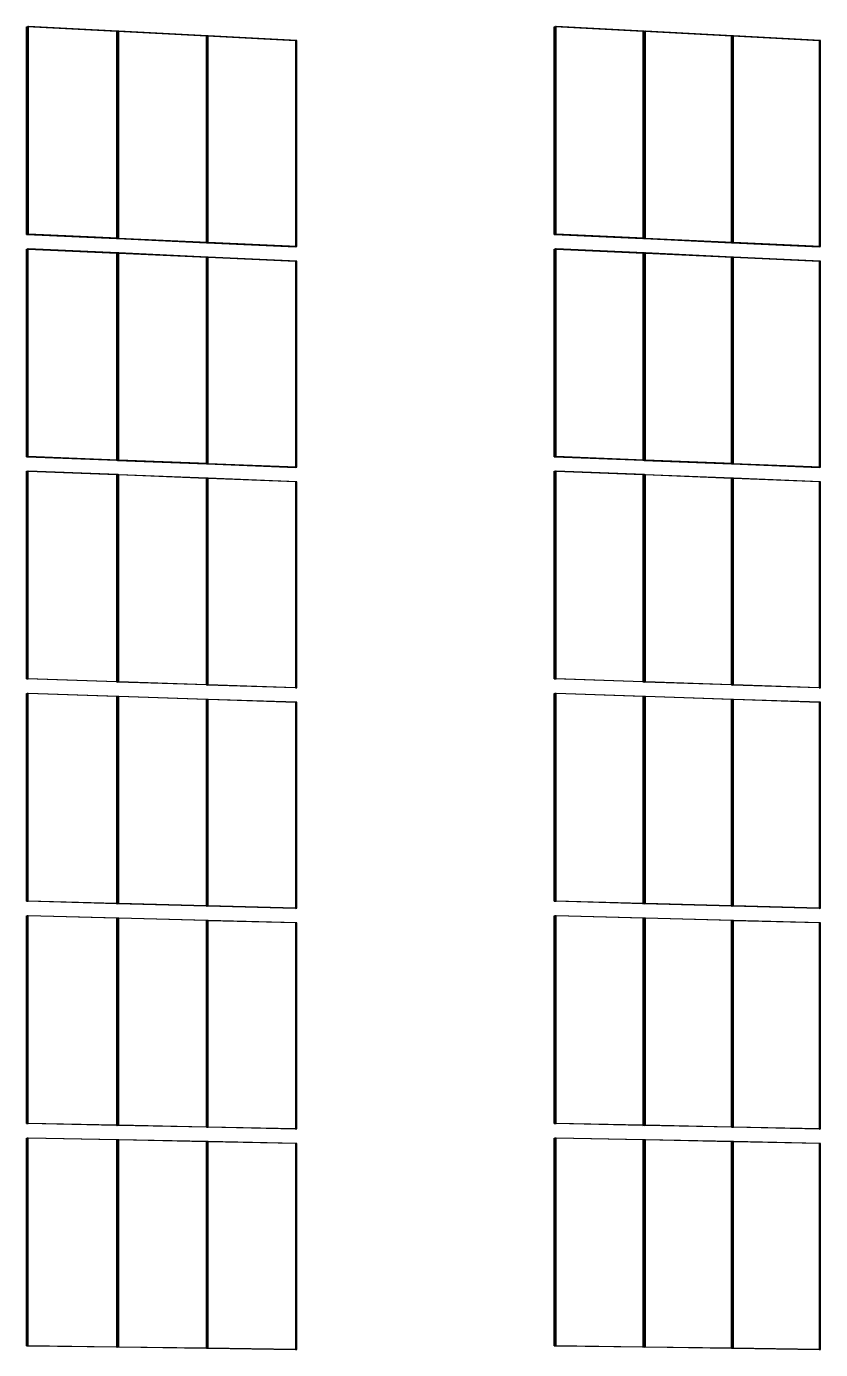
# Model space of a CAD drawing. Header units: inches. Extents: x -3457 to 3579, y -2730 to 2631.
# Drawn here: x 1523 to 1954, y 256 to 975 of the extents above; entities that cross this region are included whole.
import ezdxf

# ---------------------------------------------------------------- set-up
doc = ezdxf.new("R2010")
doc.units = ezdxf.units.IN
doc.header["$MEASUREMENT"] = 0

msp = doc.modelspace()

# ---------------------------------------------------------------- linework, layer by layer
for p, q in [((1522.8, 974.76), (1523.48, 974.91)), ((1522.8, 861.88), (1522.8, 974.76)), ((1523.14, 974.74), (1523.82, 974.89)), ((1571.75, 972.19), (1523.14, 974.74)), ((1523.14, 974.74), (1523.14, 861.87)), ((1523.48, 862.02), (1523.48, 974.91)), ((1523.82, 974.89), (1523.48, 974.91)), ((1523.82, 862.01), (1523.82, 974.89)), ((1572.43, 972.34), (1523.82, 974.89)), ((1571.75, 972.19), (1572.43, 972.34)), ((1571.75, 972.19), (1571.75, 859.61)), ((1572.01, 972.17), (1572.69, 972.33)), ((1572.01, 859.6), (1572.01, 972.17)), ((1572.34, 972.15), (1573.03, 972.31)), ((1572.34, 972.15), (1572.34, 859.58)), ((1620.61, 969.62), (1572.34, 972.15)), ((1572.43, 859.75), (1572.43, 972.34)), ((1572.69, 859.74), (1572.69, 972.33)), ((1573.03, 972.31), (1572.69, 972.33)), ((1573.03, 859.72), (1573.03, 972.31)), ((1621.3, 969.78), (1573.03, 972.31)), ((1809.75, 974.76), (1810.48, 974.91)), ((1809.75, 861.88), (1809.75, 974.76)), ((1810.08, 974.74), (1810.81, 974.89)), ((1857.94, 972.19), (1810.08, 974.74)), ((1810.08, 974.74), (1810.08, 861.87)), ((1810.48, 862.02), (1810.48, 974.91)), ((1810.81, 974.89), (1810.48, 974.91)), ((1810.81, 862.01), (1810.81, 974.89)), ((1858.67, 972.34), (1810.81, 974.89)), ((1857.94, 972.19), (1858.67, 972.34)), ((1857.94, 972.19), (1857.94, 859.61)), ((1858.2, 972.17), (1858.93, 972.33)), ((1858.2, 859.6), (1858.2, 972.17)), ((1858.53, 972.15), (1859.26, 972.31)), ((1858.53, 972.15), (1858.53, 859.58)), ((1906.05, 969.62), (1858.53, 972.15)), ((1858.67, 859.75), (1858.67, 972.34)), ((1858.93, 859.74), (1858.93, 972.33)), ((1859.26, 972.31), (1858.93, 972.33)), ((1859.26, 859.72), (1859.26, 972.31)), ((1906.79, 969.78), (1859.26, 972.31)), ((1620.61, 969.62), (1621.3, 969.78)), ((1620.61, 857.34), (1620.61, 969.62)), ((1620.69, 969.62), (1620.61, 969.62)), ((1620.69, 969.62), (1621.38, 969.77)), ((1620.69, 969.62), (1620.69, 857.34)), ((1620.95, 969.6), (1621.64, 969.76)), ((1669.04, 967.08), (1620.95, 969.6)), ((1620.95, 969.6), (1620.95, 857.33)), ((1621.3, 857.48), (1621.3, 969.78)), ((1621.38, 969.77), (1621.3, 969.78)), ((1621.38, 857.48), (1621.38, 969.77)), ((1621.64, 969.76), (1621.38, 969.77)), ((1669.74, 967.24), (1621.64, 969.76)), ((1621.64, 857.47), (1621.64, 969.76)), ((1669.04, 967.08), (1669.74, 967.24)), ((1669.04, 967.08), (1669.04, 855.1)), ((1669.74, 855.23), (1669.74, 967.24)), ((1906.05, 969.62), (1906.79, 969.78)), ((1906.05, 857.34), (1906.05, 969.62)), ((1906.13, 969.62), (1906.05, 969.62)), ((1906.13, 969.62), (1906.87, 969.77)), ((1906.13, 969.62), (1906.13, 857.34)), ((1906.38, 969.6), (1907.12, 969.76)), ((1953.73, 967.08), (1906.38, 969.6)), ((1906.38, 969.6), (1906.38, 857.33)), ((1906.79, 857.48), (1906.79, 969.78)), ((1906.87, 969.77), (1906.79, 969.78)), ((1906.87, 857.48), (1906.87, 969.77)), ((1907.12, 969.76), (1906.87, 969.77)), ((1954.48, 967.24), (1907.12, 969.76)), ((1907.12, 857.47), (1907.12, 969.76)), ((1953.73, 967.08), (1954.48, 967.24)), ((1953.73, 967.08), (1953.73, 855.1)), ((1954.48, 855.23), (1954.48, 967.24)), ((1523.48, 862.02), (1522.8, 861.88)), ((1522.8, 861.88), (1523.14, 861.87)), ((1523.14, 861.87), (1523.82, 862.01)), ((1523.14, 861.87), (1571.75, 859.61)), ((1523.75, 862.01), (1523.82, 862.01)), ((1572.43, 859.75), (1523.82, 862.01)), ((1571.75, 859.61), (1572.43, 859.75)), ((1572.69, 859.74), (1572.01, 859.6)), ((1572.01, 859.6), (1572.34, 859.58)), ((1572.34, 859.58), (1573.03, 859.72)), ((1572.34, 859.58), (1620.61, 857.34)), ((1572.69, 859.74), (1572.43, 859.75)), ((1572.96, 859.72), (1572.69, 859.74)), ((1573.03, 859.72), (1572.96, 859.72)), ((1621.3, 857.48), (1573.03, 859.72)), ((1621.3, 857.48), (1620.61, 857.34)), ((1620.61, 857.34), (1620.69, 857.34)), ((1620.69, 857.34), (1621.38, 857.48)), ((1620.69, 857.34), (1620.95, 857.33)), ((1620.95, 857.33), (1621.64, 857.47)), ((1620.95, 857.33), (1669.04, 855.1)), ((1621.38, 857.48), (1621.3, 857.48)), ((1621.64, 857.47), (1621.38, 857.48)), ((1669.74, 855.23), (1621.64, 857.47)), ((1810.48, 862.02), (1809.75, 861.88)), ((1809.75, 861.88), (1810.08, 861.87)), ((1810.08, 861.87), (1810.81, 862.01)), ((1810.08, 861.87), (1857.94, 859.61)), ((1810.75, 862.01), (1810.81, 862.01)), ((1858.67, 859.75), (1810.81, 862.01)), ((1857.94, 859.61), (1858.67, 859.75)), ((1858.93, 859.74), (1858.2, 859.6)), ((1858.2, 859.6), (1858.53, 859.58)), ((1858.53, 859.58), (1859.26, 859.72)), ((1858.53, 859.58), (1906.05, 857.34)), ((1858.93, 859.74), (1858.67, 859.75)), ((1859.2, 859.72), (1858.93, 859.74)), ((1859.26, 859.72), (1859.2, 859.72)), ((1906.79, 857.48), (1859.26, 859.72)), ((1906.79, 857.48), (1906.05, 857.34)), ((1906.05, 857.34), (1906.13, 857.34)), ((1906.13, 857.34), (1906.87, 857.48)), ((1906.13, 857.34), (1906.38, 857.33)), ((1906.38, 857.33), (1907.12, 857.47)), ((1906.38, 857.33), (1953.73, 855.1)), ((1906.87, 857.48), (1906.79, 857.48)), ((1907.12, 857.47), (1906.87, 857.48)), ((1954.48, 855.23), (1907.12, 857.47)), ((1522.8, 853.94), (1523.48, 854.07)), ((1522.8, 741.06), (1522.8, 853.94)), ((1523.14, 853.92), (1523.81, 854.06)), ((1523.14, 853.92), (1523.14, 741.05)), ((1523.81, 853.89), (1523.14, 853.92)), ((1523.48, 741.18), (1523.48, 854.07)), ((1523.81, 854.06), (1523.48, 854.07)), ((1572.43, 851.82), (1523.81, 854.06)), ((1523.81, 853.89), (1523.81, 854.06)), ((1523.81, 741.17), (1523.81, 853.89)), ((1571.75, 851.68), (1523.81, 853.89)), ((1523.81, 853.89), (1571.97, 851.73)), ((1571.75, 851.68), (1571.97, 851.73)), ((1571.75, 851.68), (1571.75, 739.11)), ((1571.97, 851.73), (1572.43, 851.82)), ((1571.97, 851.73), (1572.23, 851.72)), ((1572.01, 851.67), (1572.23, 851.72)), ((1572.01, 739.1), (1572.01, 851.67)), ((1572.23, 851.72), (1572.43, 851.76)), ((1572.23, 851.72), (1572.43, 851.71)), ((1572.34, 851.66), (1572.43, 851.67)), ((1572.43, 851.65), (1572.34, 851.66)), ((1572.34, 851.66), (1572.34, 739.08)), ((1572.43, 851.76), (1572.43, 851.82)), ((1572.43, 851.76), (1572.69, 851.81)), ((1572.43, 851.71), (1572.43, 851.76)), ((1572.43, 851.71), (1572.57, 851.7)), ((1572.43, 851.67), (1572.43, 851.71)), ((1572.43, 851.67), (1572.57, 851.7)), ((1572.43, 851.65), (1572.43, 851.67)), ((1572.43, 739.23), (1572.43, 851.65)), ((1572.69, 851.64), (1572.43, 851.65)), ((1572.57, 851.7), (1572.69, 851.73)), ((1572.57, 851.7), (1572.69, 851.7)), ((1573.03, 851.79), (1572.69, 851.81)), ((1572.69, 851.73), (1572.69, 851.81)), ((1572.69, 851.73), (1573.03, 851.79)), ((1572.69, 851.7), (1572.69, 851.73)), ((1572.69, 851.64), (1572.69, 851.7)), ((1572.69, 851.7), (1573.03, 851.68)), ((1572.69, 739.22), (1572.69, 851.64)), ((1573.03, 851.63), (1572.69, 851.64)), ((1621.3, 849.57), (1573.03, 851.79)), ((1573.03, 851.68), (1573.03, 851.79)), ((1573.03, 851.68), (1621.07, 849.53)), ((1573.03, 851.63), (1573.03, 851.68)), ((1573.03, 739.2), (1573.03, 851.63)), ((1620.61, 849.44), (1573.03, 851.63)), ((1620.61, 849.44), (1621.07, 849.53)), ((1620.69, 849.43), (1620.61, 849.44)), ((1620.61, 737.16), (1620.61, 849.44)), ((1620.69, 849.43), (1621.15, 849.52)), ((1620.69, 849.43), (1620.69, 737.16)), ((1620.95, 849.42), (1621.3, 849.49)), ((1621.3, 849.41), (1620.95, 849.42)), ((1620.95, 849.42), (1620.95, 737.15)), ((1621.07, 849.53), (1621.3, 849.57)), ((1621.07, 849.53), (1621.15, 849.52)), ((1621.15, 849.52), (1621.3, 849.55)), ((1621.15, 849.52), (1621.3, 849.52)), ((1621.38, 849.57), (1621.3, 849.57)), ((1621.3, 849.55), (1621.38, 849.57)), ((1621.3, 849.55), (1621.3, 849.57)), ((1621.3, 849.52), (1621.3, 849.55)), ((1621.3, 849.52), (1621.38, 849.51)), ((1621.3, 849.49), (1621.3, 849.52)), ((1621.3, 849.49), (1621.38, 849.51)), ((1621.3, 849.41), (1621.3, 849.49)), ((1621.3, 737.28), (1621.3, 849.41)), ((1621.38, 849.4), (1621.3, 849.41)), ((1621.63, 849.56), (1621.38, 849.57)), ((1621.38, 849.51), (1621.38, 849.57)), ((1621.38, 849.51), (1621.41, 849.51)), ((1621.38, 849.4), (1621.38, 849.51)), ((1621.38, 849.51), (1621.41, 849.51)), ((1621.38, 849.51), (1621.38, 849.51)), ((1621.38, 737.27), (1621.38, 849.4)), ((1621.63, 849.39), (1621.38, 849.4)), ((1621.41, 849.51), (1621.63, 849.56)), ((1621.41, 849.51), (1621.63, 849.5)), ((1669.74, 847.35), (1621.63, 849.56)), ((1621.63, 849.5), (1621.63, 849.56)), ((1621.63, 849.5), (1669.74, 847.35)), ((1621.63, 849.39), (1621.63, 849.5)), ((1621.63, 737.26), (1621.63, 849.39)), ((1669.04, 847.21), (1621.63, 849.39)), ((1669.04, 855.1), (1669.74, 855.23)), ((1809.75, 853.94), (1810.47, 854.07)), ((1809.75, 741.06), (1809.75, 853.94)), ((1810.08, 853.92), (1810.81, 854.06)), ((1810.08, 853.92), (1810.08, 741.05)), ((1810.81, 853.88), (1810.08, 853.92)), ((1810.47, 741.18), (1810.47, 854.07)), ((1810.81, 854.06), (1810.47, 854.07)), ((1858.67, 851.82), (1810.81, 854.06)), ((1810.81, 853.88), (1810.81, 854.06)), ((1810.81, 741.17), (1810.81, 853.88)), ((1857.94, 851.68), (1810.81, 853.88)), ((1810.81, 853.88), (1858.18, 851.73)), ((1857.94, 851.68), (1858.18, 851.73)), ((1857.94, 851.68), (1857.94, 739.11)), ((1858.18, 851.73), (1858.67, 851.82)), ((1858.18, 851.73), (1858.44, 851.72)), ((1858.2, 851.67), (1858.44, 851.72)), ((1858.2, 739.1), (1858.2, 851.67)), ((1858.44, 851.72), (1858.67, 851.76)), ((1858.44, 851.72), (1858.67, 851.71)), ((1858.53, 851.66), (1858.67, 851.68)), ((1858.67, 851.65), (1858.53, 851.66)), ((1858.53, 851.66), (1858.53, 739.08)), ((1858.67, 851.76), (1858.67, 851.82)), ((1858.67, 851.76), (1858.92, 851.81)), ((1858.67, 851.71), (1858.67, 851.76)), ((1858.67, 851.71), (1858.77, 851.7)), ((1858.67, 851.68), (1858.67, 851.71)), ((1858.67, 851.68), (1858.77, 851.7)), ((1858.67, 851.65), (1858.67, 851.68)), ((1858.67, 739.23), (1858.67, 851.65)), ((1858.92, 851.64), (1858.67, 851.65)), ((1858.77, 851.7), (1858.92, 851.73)), ((1858.77, 851.7), (1858.92, 851.7)), ((1859.26, 851.79), (1858.92, 851.81)), ((1858.92, 851.73), (1858.92, 851.81)), ((1858.92, 851.73), (1859.26, 851.79)), ((1858.92, 851.7), (1858.92, 851.73)), ((1858.92, 851.64), (1858.92, 851.7)), ((1858.92, 851.7), (1859.26, 851.68)), ((1858.92, 739.22), (1858.92, 851.64)), ((1859.26, 851.62), (1858.92, 851.64)), ((1906.78, 849.57), (1859.26, 851.79)), ((1859.26, 851.68), (1859.26, 851.79)), ((1859.26, 851.62), (1859.26, 851.68)), ((1859.26, 851.68), (1906.54, 849.53)), ((1859.26, 739.2), (1859.26, 851.62)), ((1906.05, 849.44), (1859.26, 851.62)), ((1906.05, 849.44), (1906.54, 849.53)), ((1906.13, 849.43), (1906.05, 849.44)), ((1906.05, 737.16), (1906.05, 849.44)), ((1906.13, 849.43), (1906.62, 849.52)), ((1906.13, 849.43), (1906.13, 737.16)), ((1906.38, 849.42), (1906.78, 849.5)), ((1906.78, 849.4), (1906.38, 849.42)), ((1906.38, 849.42), (1906.38, 737.15)), ((1906.54, 849.53), (1906.78, 849.57)), ((1906.54, 849.53), (1906.62, 849.52)), ((1906.62, 849.52), (1906.78, 849.56)), ((1906.62, 849.52), (1906.78, 849.52)), ((1906.86, 849.57), (1906.78, 849.57)), ((1906.78, 849.56), (1906.86, 849.57)), ((1906.78, 849.56), (1906.78, 849.57)), ((1906.78, 849.52), (1906.78, 849.56)), ((1906.78, 849.52), (1906.86, 849.51)), ((1906.78, 849.5), (1906.78, 849.52)), ((1906.78, 849.5), (1906.86, 849.51)), ((1906.78, 849.4), (1906.78, 849.5)), ((1906.78, 737.28), (1906.78, 849.4)), ((1906.86, 849.4), (1906.78, 849.4)), ((1907.11, 849.56), (1906.86, 849.57)), ((1906.86, 849.51), (1906.86, 849.57)), ((1906.86, 849.51), (1906.87, 849.51)), ((1906.86, 849.4), (1906.86, 849.51)), ((1906.86, 737.27), (1906.86, 849.4)), ((1907.11, 849.39), (1906.86, 849.4)), ((1906.87, 849.51), (1907.11, 849.56)), ((1906.87, 849.51), (1907.11, 849.5)), ((1954.47, 847.35), (1907.11, 849.56)), ((1907.11, 849.5), (1907.11, 849.56)), ((1907.11, 849.5), (1954.47, 847.35)), ((1907.11, 849.39), (1907.11, 849.5)), ((1907.11, 737.26), (1907.11, 849.39)), ((1953.73, 847.21), (1907.11, 849.39)), ((1953.73, 855.1), (1954.48, 855.23)), ((1669.04, 847.21), (1669.74, 847.35)), ((1669.04, 847.21), (1669.04, 735.23)), ((1669.74, 735.34), (1669.74, 847.35)), ((1953.73, 847.21), (1954.47, 847.35)), ((1953.73, 847.21), (1953.73, 735.23)), ((1954.47, 735.34), (1954.47, 847.35)), ((1523.48, 741.18), (1522.8, 741.06)), ((1522.8, 741.06), (1523.14, 741.05)), ((1523.14, 741.05), (1523.81, 741.17)), ((1523.14, 741.05), (1571.75, 739.11)), ((1571.97, 739.15), (1523.14, 741.05)), ((1523.75, 741.17), (1523.81, 741.17)), ((1572.43, 739.23), (1523.81, 741.17)), ((1810.47, 741.18), (1809.75, 741.06)), ((1809.75, 741.06), (1810.08, 741.05)), ((1810.08, 741.05), (1810.81, 741.17)), ((1810.08, 741.05), (1857.94, 739.11)), ((1858.18, 739.15), (1810.08, 741.05)), ((1810.74, 741.17), (1810.81, 741.17)), ((1858.67, 739.23), (1810.81, 741.17)), ((1571.75, 739.11), (1571.97, 739.15)), ((1571.97, 739.15), (1572.43, 739.23)), ((1572.23, 739.14), (1571.97, 739.15)), ((1572.23, 739.14), (1572.01, 739.1)), ((1572.01, 739.1), (1572.34, 739.08)), ((1572.69, 739.22), (1572.23, 739.14)), ((1572.57, 739.12), (1572.23, 739.14)), ((1572.34, 739.08), (1572.57, 739.12)), ((1572.34, 739.08), (1620.61, 737.16)), ((1572.69, 739.22), (1572.43, 739.23)), ((1572.57, 739.12), (1573.03, 739.2)), ((1621.07, 737.24), (1572.57, 739.12)), ((1572.96, 739.21), (1572.69, 739.22)), ((1573.03, 739.2), (1572.96, 739.21)), ((1621.3, 737.28), (1573.03, 739.2)), ((1621.07, 737.24), (1620.61, 737.16)), ((1620.61, 737.16), (1620.69, 737.16)), ((1620.69, 737.16), (1621.15, 737.23)), ((1620.69, 737.16), (1620.95, 737.15)), ((1620.95, 737.15), (1621.41, 737.22)), ((1620.95, 737.15), (1669.04, 735.23)), ((1621.3, 737.28), (1621.07, 737.24)), ((1621.15, 737.23), (1621.07, 737.24)), ((1621.15, 737.23), (1621.38, 737.27)), ((1621.41, 737.22), (1621.15, 737.23)), ((1621.38, 737.27), (1621.3, 737.28)), ((1621.38, 737.27), (1621.63, 737.26)), ((1621.41, 737.22), (1621.63, 737.26)), ((1669.74, 735.34), (1621.41, 737.22)), ((1669.74, 735.34), (1621.63, 737.26)), ((1669.04, 735.23), (1669.74, 735.34)), ((1857.94, 739.11), (1858.18, 739.15)), ((1858.18, 739.15), (1858.67, 739.23)), ((1858.44, 739.14), (1858.18, 739.15)), ((1858.44, 739.14), (1858.2, 739.1)), ((1858.2, 739.1), (1858.53, 739.08)), ((1858.92, 739.22), (1858.44, 739.14)), ((1858.77, 739.12), (1858.44, 739.14)), ((1858.53, 739.08), (1858.77, 739.12)), ((1858.53, 739.08), (1906.05, 737.16)), ((1858.92, 739.22), (1858.67, 739.23)), ((1858.77, 739.12), (1859.26, 739.2)), ((1906.54, 737.24), (1858.77, 739.12)), ((1859.19, 739.21), (1858.92, 739.22)), ((1859.26, 739.2), (1859.19, 739.21)), ((1906.78, 737.28), (1859.26, 739.2)), ((1906.54, 737.24), (1906.05, 737.16)), ((1906.05, 737.16), (1906.13, 737.16)), ((1906.13, 737.16), (1906.62, 737.23)), ((1906.13, 737.16), (1906.38, 737.15)), ((1906.38, 737.15), (1906.87, 737.22)), ((1906.38, 737.15), (1953.73, 735.23)), ((1906.78, 737.28), (1906.54, 737.24)), ((1906.62, 737.23), (1906.54, 737.24)), ((1906.62, 737.23), (1906.86, 737.27)), ((1906.87, 737.22), (1906.62, 737.23)), ((1906.86, 737.27), (1906.78, 737.28)), ((1906.86, 737.27), (1907.11, 737.26)), ((1906.87, 737.22), (1907.11, 737.26)), ((1954.47, 735.34), (1906.87, 737.22)), ((1954.47, 735.34), (1907.11, 737.26)), ((1953.73, 735.23), (1954.47, 735.34)), ((1522.8, 733.11), (1523.48, 733.23)), ((1522.8, 620.24), (1522.8, 733.11)), ((1523.14, 733.1), (1523.81, 733.22)), ((1523.14, 733.1), (1523.14, 620.23)), ((1523.81, 733.07), (1523.14, 733.1)), ((1523.48, 620.34), (1523.48, 733.23)), ((1523.81, 733.22), (1523.48, 733.23)), ((1572.43, 731.3), (1523.81, 733.22)), ((1523.81, 733.07), (1523.81, 733.22)), ((1571.74, 731.18), (1523.81, 733.07)), ((1523.81, 620.33), (1523.81, 733.07)), ((1571.74, 731.18), (1572.43, 731.3)), ((1571.74, 731.18), (1571.74, 618.73)), ((1572, 731.17), (1572.69, 731.29)), ((1572, 618.6), (1572, 731.17)), ((1572.34, 731.16), (1573.02, 731.28)), ((1572.43, 731.15), (1572.34, 731.16)), ((1572.34, 731.16), (1572.34, 618.71)), ((1572.43, 731.15), (1572.43, 731.3)), ((1572.43, 618.71), (1572.43, 731.15)), ((1572.69, 731.14), (1572.43, 731.15)), ((1573.02, 731.28), (1572.69, 731.29)), ((1572.69, 731.14), (1572.69, 731.29)), ((1572.69, 618.7), (1572.69, 731.14)), ((1573.02, 731.13), (1572.69, 731.14)), ((1621.3, 729.37), (1573.02, 731.28)), ((1573.02, 731.13), (1573.02, 731.28)), ((1573.02, 618.69), (1573.02, 731.13)), ((1620.61, 729.25), (1573.02, 731.13)), ((1620.61, 729.25), (1621.3, 729.37)), ((1620.69, 729.25), (1620.61, 729.25)), ((1620.61, 617.1), (1620.61, 729.25)), ((1620.69, 729.25), (1621.38, 729.37)), ((1620.69, 729.25), (1620.69, 617.09)), ((1620.94, 729.24), (1621.63, 729.36)), ((1620.94, 729.24), (1620.94, 617.09)), ((1621.3, 729.23), (1620.94, 729.24)), ((1621.38, 729.37), (1621.3, 729.37)), ((1621.3, 729.23), (1621.3, 729.37)), ((1621.3, 617.07), (1621.3, 729.23)), ((1621.38, 729.22), (1621.3, 729.23)), ((1621.63, 729.36), (1621.38, 729.37)), ((1621.38, 729.22), (1621.38, 729.37)), ((1621.38, 617.07), (1621.38, 729.22)), ((1621.63, 729.21), (1621.38, 729.22)), ((1669.74, 727.46), (1621.63, 729.36)), ((1621.63, 729.21), (1621.63, 729.36)), ((1621.63, 617.06), (1621.63, 729.21)), ((1669.04, 727.34), (1621.63, 729.21)), ((1669.04, 727.34), (1669.74, 727.46)), ((1669.04, 727.34), (1669.04, 615.48)), ((1669.74, 615.46), (1669.74, 727.46)), ((1809.75, 733.11), (1810.47, 733.23)), ((1809.75, 620.24), (1809.75, 733.11)), ((1810.08, 733.1), (1810.8, 733.22)), ((1810.08, 733.1), (1810.08, 620.23)), ((1810.8, 733.07), (1810.08, 733.1)), ((1810.47, 620.34), (1810.47, 733.23)), ((1810.8, 733.22), (1810.47, 733.23)), ((1858.67, 731.3), (1810.8, 733.22)), ((1810.8, 733.07), (1810.8, 733.22)), ((1857.94, 731.18), (1810.8, 733.07)), ((1810.8, 620.33), (1810.8, 733.07)), ((1857.94, 731.18), (1858.67, 731.3)), ((1857.94, 731.18), (1857.94, 618.73)), ((1858.19, 731.17), (1858.92, 731.29)), ((1858.19, 618.6), (1858.19, 731.17)), ((1858.52, 731.16), (1859.25, 731.28)), ((1858.67, 731.15), (1858.52, 731.16)), ((1858.52, 731.16), (1858.52, 618.71)), ((1858.67, 731.15), (1858.67, 731.3)), ((1858.67, 618.71), (1858.67, 731.15)), ((1858.92, 731.14), (1858.67, 731.15)), ((1859.25, 731.28), (1858.92, 731.29)), ((1858.92, 731.14), (1858.92, 731.29)), ((1858.92, 618.7), (1858.92, 731.14)), ((1859.25, 731.13), (1858.92, 731.14)), ((1906.78, 729.37), (1859.25, 731.28)), ((1859.25, 731.13), (1859.25, 731.28)), ((1859.25, 618.69), (1859.25, 731.13)), ((1906.05, 729.25), (1859.25, 731.13)), ((1906.05, 729.25), (1906.78, 729.37)), ((1906.13, 729.25), (1906.05, 729.25)), ((1906.05, 617.1), (1906.05, 729.25)), ((1906.13, 729.25), (1906.86, 729.37)), ((1906.13, 729.25), (1906.13, 617.1)), ((1906.38, 729.24), (1907.11, 729.36)), ((1906.38, 729.24), (1906.38, 617.09)), ((1906.78, 729.22), (1906.38, 729.24)), ((1906.86, 729.37), (1906.78, 729.37)), ((1906.78, 729.22), (1906.78, 729.37)), ((1906.78, 617.07), (1906.78, 729.22)), ((1906.86, 729.22), (1906.78, 729.22)), ((1907.11, 729.36), (1906.86, 729.37)), ((1906.86, 729.22), (1906.86, 729.37)), ((1906.86, 617.07), (1906.86, 729.22)), ((1907.11, 729.21), (1906.86, 729.22)), ((1954.47, 727.46), (1907.11, 729.36)), ((1907.11, 729.21), (1907.11, 729.36)), ((1907.11, 617.06), (1907.11, 729.21)), ((1953.73, 727.34), (1907.11, 729.21)), ((1953.73, 727.34), (1954.47, 727.46)), ((1953.73, 727.34), (1953.73, 615.48)), ((1954.47, 615.46), (1954.47, 727.46)), ((1523.48, 620.34), (1522.8, 620.24)), ((1522.8, 620.24), (1523.14, 620.23)), ((1523.14, 620.23), (1523.81, 620.33)), ((1571.74, 618.61), (1523.14, 620.23)), ((1523.75, 620.33), (1523.81, 620.33)), ((1571.74, 618.73), (1523.81, 620.33)), ((1571.74, 618.73), (1571.74, 618.61)), ((1572.34, 618.71), (1571.74, 618.73)), ((1571.74, 618.61), (1572.34, 618.69)), ((1572, 618.6), (1571.74, 618.61)), ((1572.34, 618.65), (1572, 618.6)), ((1572.34, 618.59), (1572, 618.6)), ((1572.34, 618.69), (1572.43, 618.71)), ((1572.43, 618.71), (1572.34, 618.71)), ((1572.34, 618.71), (1572.34, 618.69)), ((1572.69, 618.7), (1572.34, 618.65)), ((1572.34, 618.59), (1573.02, 618.69)), ((1572.34, 618.69), (1572.34, 618.65)), ((1572.34, 618.65), (1572.34, 618.59)), ((1620.61, 616.98), (1572.34, 618.59)), ((1572.69, 618.7), (1572.43, 618.71)), ((1572.96, 618.69), (1572.69, 618.7)), ((1573.02, 618.69), (1572.96, 618.69)), ((1620.61, 617.1), (1573.02, 618.69)), ((1810.47, 620.34), (1809.75, 620.24)), ((1809.75, 620.24), (1810.08, 620.23)), ((1810.08, 620.23), (1810.8, 620.33)), ((1857.94, 618.61), (1810.08, 620.23)), ((1810.74, 620.33), (1810.8, 620.33)), ((1857.94, 618.73), (1810.8, 620.33)), ((1857.94, 618.73), (1857.94, 618.61)), ((1858.52, 618.71), (1857.94, 618.73)), ((1857.94, 618.61), (1858.52, 618.69)), ((1858.19, 618.6), (1857.94, 618.61)), ((1858.52, 618.64), (1858.19, 618.6)), ((1858.52, 618.59), (1858.19, 618.6)), ((1858.52, 618.69), (1858.67, 618.71)), ((1858.67, 618.71), (1858.52, 618.71)), ((1858.52, 618.71), (1858.52, 618.69)), ((1858.92, 618.7), (1858.52, 618.64)), ((1858.52, 618.59), (1859.25, 618.69)), ((1858.52, 618.69), (1858.52, 618.64)), ((1858.52, 618.64), (1858.52, 618.59)), ((1906.05, 616.98), (1858.52, 618.59)), ((1858.92, 618.7), (1858.67, 618.71)), ((1859.19, 618.69), (1858.92, 618.7)), ((1859.25, 618.69), (1859.19, 618.69)), ((1906.05, 617.1), (1859.25, 618.69)), ((1522.8, 612.29), (1523.47, 612.39)), ((1522.8, 499.42), (1522.8, 612.29)), ((1523.13, 612.28), (1523.81, 612.38)), ((1523.13, 612.28), (1523.13, 499.41)), ((1523.81, 612.26), (1523.13, 612.28)), ((1523.47, 499.5), (1523.47, 612.39)), ((1523.81, 612.38), (1523.47, 612.39)), ((1572.42, 610.78), (1523.81, 612.38)), ((1523.81, 612.26), (1523.81, 612.38)), ((1523.81, 499.49), (1523.81, 612.26)), ((1571.74, 610.68), (1523.81, 612.26)), ((1620.61, 616.98), (1620.61, 617.1)), ((1620.69, 617.09), (1620.61, 617.1)), ((1620.69, 616.99), (1620.61, 616.98)), ((1620.69, 616.97), (1620.61, 616.98)), ((1620.69, 617.09), (1620.69, 616.99)), ((1620.94, 617.09), (1620.69, 617.09)), ((1620.94, 617.02), (1620.69, 616.99)), ((1620.69, 616.97), (1620.94, 617.01)), ((1620.69, 616.99), (1620.69, 616.97)), ((1620.94, 616.96), (1620.69, 616.97)), ((1620.94, 617.09), (1620.94, 617.02)), ((1621.3, 617.07), (1620.94, 617.09)), ((1620.94, 617.01), (1621.38, 617.07)), ((1621.3, 617.07), (1620.94, 617.02)), ((1620.94, 616.96), (1621.63, 617.06)), ((1620.94, 617.02), (1620.94, 617.01)), ((1620.94, 617.01), (1620.94, 616.96)), ((1669.04, 615.36), (1620.94, 616.96)), ((1621.38, 617.07), (1621.3, 617.07)), ((1621.63, 617.06), (1621.38, 617.07)), ((1669.04, 615.48), (1621.63, 617.06)), ((1669.04, 615.48), (1669.04, 615.36)), ((1669.74, 615.46), (1669.04, 615.48)), ((1669.04, 615.36), (1669.74, 615.46)), ((1809.75, 612.29), (1810.47, 612.39)), ((1809.75, 499.42), (1809.75, 612.29)), ((1810.08, 612.28), (1810.8, 612.38)), ((1810.08, 612.28), (1810.08, 499.41)), ((1810.8, 612.26), (1810.08, 612.28)), ((1810.47, 499.5), (1810.47, 612.39)), ((1810.8, 612.38), (1810.47, 612.39)), ((1858.66, 610.78), (1810.8, 612.38)), ((1810.8, 612.26), (1810.8, 612.38)), ((1810.8, 499.49), (1810.8, 612.26)), ((1857.93, 610.68), (1810.8, 612.26)), ((1906.05, 616.98), (1906.05, 617.1)), ((1906.13, 617.1), (1906.05, 617.1)), ((1906.13, 616.99), (1906.05, 616.98)), ((1906.13, 616.97), (1906.05, 616.98)), ((1906.13, 617.1), (1906.13, 616.99)), ((1906.38, 617.09), (1906.13, 617.1)), ((1906.38, 617.02), (1906.13, 616.99)), ((1906.13, 616.97), (1906.38, 617)), ((1906.13, 616.99), (1906.13, 616.97)), ((1906.38, 616.96), (1906.13, 616.97)), ((1906.38, 617.09), (1906.38, 617.02)), ((1906.78, 617.07), (1906.38, 617.09)), ((1906.38, 617), (1906.86, 617.07)), ((1906.78, 617.07), (1906.38, 617.02)), ((1906.38, 616.96), (1907.11, 617.06)), ((1906.38, 617.02), (1906.38, 617)), ((1906.38, 617), (1906.38, 616.96)), ((1953.73, 615.36), (1906.38, 616.96)), ((1906.86, 617.07), (1906.78, 617.07)), ((1907.11, 617.06), (1906.86, 617.07)), ((1953.73, 615.48), (1907.11, 617.06)), ((1953.73, 615.48), (1953.73, 615.36)), ((1954.47, 615.46), (1953.73, 615.48)), ((1953.73, 615.36), (1954.47, 615.46)), ((1571.74, 610.68), (1572.42, 610.78)), ((1571.74, 610.68), (1571.74, 498.2)), ((1572, 610.67), (1572.69, 610.77)), ((1572, 498.1), (1572, 610.67)), ((1572.34, 610.66), (1573.02, 610.76)), ((1572.42, 610.66), (1572.34, 610.66)), ((1572.34, 610.66), (1572.34, 498.19)), ((1572.42, 610.66), (1572.42, 610.78)), ((1572.42, 498.18), (1572.42, 610.66)), ((1572.69, 610.65), (1572.42, 610.66)), ((1573.02, 610.76), (1572.69, 610.77)), ((1572.69, 610.65), (1572.69, 610.77)), ((1572.69, 498.18), (1572.69, 610.65)), ((1573.02, 610.64), (1572.69, 610.65)), ((1621.3, 609.17), (1573.02, 610.76)), ((1573.02, 610.64), (1573.02, 610.76)), ((1573.02, 498.17), (1573.02, 610.64)), ((1620.61, 609.07), (1573.02, 610.64)), ((1620.61, 609.07), (1621.3, 609.17)), ((1620.69, 609.07), (1620.61, 609.07)), ((1620.61, 496.89), (1620.61, 609.07)), ((1620.69, 609.07), (1621.38, 609.16)), ((1620.69, 609.07), (1620.69, 496.89)), ((1620.94, 609.06), (1621.63, 609.16)), ((1621.3, 609.05), (1620.94, 609.06)), ((1620.94, 609.06), (1620.94, 496.88)), ((1621.38, 609.16), (1621.3, 609.17)), ((1621.3, 609.05), (1621.3, 609.17)), ((1621.3, 496.87), (1621.3, 609.05)), ((1621.38, 609.04), (1621.3, 609.05)), ((1621.63, 609.16), (1621.38, 609.16)), ((1621.38, 609.04), (1621.38, 609.16)), ((1621.38, 496.87), (1621.38, 609.04)), ((1621.63, 609.03), (1621.38, 609.04)), ((1669.73, 607.57), (1621.63, 609.16)), ((1621.63, 609.03), (1621.63, 609.16)), ((1621.63, 496.86), (1621.63, 609.03)), ((1669.04, 607.47), (1621.63, 609.03)), ((1669.04, 607.47), (1669.73, 607.57)), ((1669.04, 607.47), (1669.04, 495.59)), ((1669.73, 495.57), (1669.73, 607.57)), ((1857.93, 610.68), (1858.66, 610.78)), ((1857.93, 610.68), (1857.93, 498.2)), ((1858.19, 610.67), (1858.92, 610.77)), ((1858.19, 498.1), (1858.19, 610.67)), ((1858.52, 610.66), (1859.25, 610.76)), ((1858.66, 610.65), (1858.52, 610.66)), ((1858.52, 610.66), (1858.52, 498.19)), ((1858.66, 610.65), (1858.66, 610.78)), ((1858.66, 498.18), (1858.66, 610.65)), ((1858.92, 610.65), (1858.66, 610.65)), ((1859.25, 610.76), (1858.92, 610.77)), ((1858.92, 610.65), (1858.92, 610.77)), ((1858.92, 498.18), (1858.92, 610.65)), ((1859.25, 610.64), (1858.92, 610.65)), ((1906.78, 609.17), (1859.25, 610.76)), ((1859.25, 610.64), (1859.25, 610.76)), ((1859.25, 498.17), (1859.25, 610.64)), ((1906.05, 609.07), (1859.25, 610.64)), ((1906.05, 609.07), (1906.78, 609.17)), ((1906.13, 609.07), (1906.05, 609.07)), ((1906.05, 496.89), (1906.05, 609.07)), ((1906.13, 609.07), (1906.86, 609.16)), ((1906.13, 609.07), (1906.13, 496.89)), ((1906.37, 609.06), (1907.11, 609.16)), ((1906.78, 609.04), (1906.37, 609.06)), ((1906.37, 609.06), (1906.37, 496.88)), ((1906.86, 609.16), (1906.78, 609.17)), ((1906.78, 609.04), (1906.78, 609.17)), ((1906.78, 496.87), (1906.78, 609.04)), ((1906.86, 609.04), (1906.78, 609.04)), ((1907.11, 609.16), (1906.86, 609.16)), ((1906.86, 609.04), (1906.86, 609.16)), ((1906.86, 496.87), (1906.86, 609.04)), ((1907.11, 609.03), (1906.86, 609.04)), ((1954.47, 607.57), (1907.11, 609.16)), ((1907.11, 609.03), (1907.11, 609.16)), ((1907.11, 496.86), (1907.11, 609.03)), ((1953.73, 607.47), (1907.11, 609.03)), ((1953.73, 607.47), (1954.47, 607.57)), ((1953.73, 607.47), (1953.73, 495.59)), ((1954.47, 495.57), (1954.47, 607.57)), ((1523.47, 499.5), (1522.8, 499.42)), ((1522.8, 499.42), (1523.13, 499.41)), ((1523.13, 499.41), (1523.81, 499.49)), ((1571.74, 498.1), (1523.13, 499.41)), ((1523.75, 499.49), (1523.81, 499.49)), ((1571.74, 498.2), (1523.81, 499.49)), ((1571.74, 498.2), (1571.74, 498.1)), ((1572.34, 498.19), (1571.74, 498.2)), ((1571.74, 498.1), (1572.34, 498.17)), ((1572, 498.1), (1571.74, 498.1)), ((1572.34, 498.14), (1572, 498.1)), ((1572.34, 498.09), (1572, 498.1)), ((1572.42, 498.18), (1572.34, 498.19)), ((1572.34, 498.19), (1572.34, 498.17)), ((1572.69, 498.18), (1572.34, 498.14)), ((1572.34, 498.17), (1572.42, 498.18)), ((1572.34, 498.09), (1573.02, 498.17)), ((1572.34, 498.17), (1572.34, 498.14)), ((1572.34, 498.14), (1572.34, 498.09)), ((1620.61, 496.79), (1572.34, 498.09)), ((1572.69, 498.18), (1572.42, 498.18)), ((1572.96, 498.17), (1572.69, 498.18)), ((1573.02, 498.17), (1572.96, 498.17)), ((1620.61, 496.89), (1573.02, 498.17)), ((1620.61, 496.79), (1620.61, 496.89)), ((1620.69, 496.89), (1620.61, 496.89)), ((1620.69, 496.8), (1620.61, 496.79)), ((1620.69, 496.79), (1620.61, 496.79)), ((1620.69, 496.89), (1620.69, 496.8)), ((1620.94, 496.88), (1620.69, 496.89)), ((1620.94, 496.83), (1620.69, 496.8)), ((1620.69, 496.79), (1620.94, 496.82)), ((1620.69, 496.8), (1620.69, 496.79)), ((1620.94, 496.78), (1620.69, 496.79)), ((1620.94, 496.88), (1620.94, 496.83)), ((1621.3, 496.87), (1620.94, 496.88)), ((1620.94, 496.82), (1621.38, 496.87)), ((1621.3, 496.87), (1620.94, 496.83)), ((1620.94, 496.78), (1621.63, 496.86)), ((1620.94, 496.83), (1620.94, 496.82)), ((1620.94, 496.82), (1620.94, 496.78)), ((1669.04, 495.49), (1620.94, 496.78)), ((1621.38, 496.87), (1621.3, 496.87)), ((1621.38, 496.87), (1621.63, 496.86)), ((1669.04, 495.59), (1621.63, 496.86)), ((1810.47, 499.5), (1809.75, 499.42)), ((1809.75, 499.42), (1810.08, 499.41)), ((1810.08, 499.41), (1810.8, 499.49)), ((1857.93, 498.1), (1810.08, 499.41)), ((1810.74, 499.49), (1810.8, 499.49)), ((1857.93, 498.2), (1810.8, 499.49)), ((1857.93, 498.2), (1857.93, 498.1)), ((1858.52, 498.19), (1857.93, 498.2)), ((1857.93, 498.1), (1858.52, 498.17)), ((1858.19, 498.1), (1857.93, 498.1)), ((1858.52, 498.13), (1858.19, 498.1)), ((1858.52, 498.09), (1858.19, 498.1)), ((1858.66, 498.18), (1858.52, 498.19)), ((1858.52, 498.19), (1858.52, 498.17)), ((1858.92, 498.18), (1858.52, 498.13)), ((1858.52, 498.17), (1858.66, 498.18)), ((1858.52, 498.09), (1859.25, 498.17)), ((1858.52, 498.17), (1858.52, 498.13)), ((1858.52, 498.13), (1858.52, 498.09)), ((1906.05, 496.79), (1858.52, 498.09)), ((1858.92, 498.18), (1858.66, 498.18)), ((1859.19, 498.17), (1858.92, 498.18)), ((1859.25, 498.17), (1859.19, 498.17)), ((1906.05, 496.89), (1859.25, 498.17)), ((1906.05, 496.79), (1906.05, 496.89)), ((1906.13, 496.89), (1906.05, 496.89)), ((1906.13, 496.8), (1906.05, 496.79)), ((1906.13, 496.79), (1906.05, 496.79)), ((1906.13, 496.89), (1906.13, 496.8)), ((1906.37, 496.88), (1906.13, 496.89)), ((1906.37, 496.83), (1906.13, 496.8)), ((1906.13, 496.79), (1906.37, 496.81)), ((1906.13, 496.8), (1906.13, 496.79)), ((1906.37, 496.78), (1906.13, 496.79)), ((1906.37, 496.88), (1906.37, 496.83)), ((1906.78, 496.87), (1906.37, 496.88)), ((1906.37, 496.81), (1906.86, 496.87)), ((1906.78, 496.87), (1906.37, 496.83)), ((1906.37, 496.78), (1907.11, 496.86)), ((1906.37, 496.83), (1906.37, 496.81)), ((1906.37, 496.81), (1906.37, 496.78)), ((1953.73, 495.49), (1906.37, 496.78)), ((1906.86, 496.87), (1906.78, 496.87)), ((1906.86, 496.87), (1907.11, 496.86)), ((1953.73, 495.59), (1907.11, 496.86)), ((1522.79, 491.47), (1523.47, 491.55)), ((1522.79, 378.6), (1522.79, 491.47)), ((1523.13, 491.46), (1523.81, 491.54)), ((1523.13, 491.46), (1523.13, 378.59)), ((1523.81, 491.45), (1523.13, 491.46)), ((1523.47, 378.66), (1523.47, 491.55)), ((1523.81, 491.54), (1523.47, 491.55)), ((1572.42, 490.26), (1523.81, 491.54)), ((1523.81, 491.45), (1523.81, 491.54)), ((1571.74, 490.18), (1523.81, 491.45)), ((1523.81, 378.65), (1523.81, 491.45)), ((1571.74, 490.18), (1572.42, 490.26)), ((1571.74, 490.18), (1571.74, 377.68)), ((1572, 490.17), (1572.68, 490.25)), ((1572, 377.6), (1572, 490.17)), ((1572.34, 490.16), (1573.02, 490.24)), ((1572.34, 490.16), (1572.34, 377.66)), ((1572.42, 490.16), (1572.34, 490.16)), ((1572.42, 490.16), (1572.42, 490.26)), ((1572.42, 377.66), (1572.42, 490.16)), ((1572.68, 490.15), (1572.42, 490.16)), ((1573.02, 490.24), (1572.68, 490.25)), ((1572.68, 490.15), (1572.68, 490.25)), ((1572.68, 377.66), (1572.68, 490.15)), ((1573.02, 490.14), (1572.68, 490.15)), ((1621.29, 488.96), (1573.02, 490.24)), ((1573.02, 490.14), (1573.02, 490.24)), ((1573.02, 377.65), (1573.02, 490.14)), ((1620.61, 488.88), (1573.02, 490.14)), ((1669.04, 495.59), (1669.04, 495.49)), ((1669.73, 495.57), (1669.04, 495.59)), ((1669.04, 495.49), (1669.73, 495.57)), ((1809.74, 491.47), (1810.47, 491.55)), ((1809.74, 378.6), (1809.74, 491.47)), ((1810.08, 491.46), (1810.8, 491.54)), ((1810.08, 491.46), (1810.08, 378.59)), ((1810.8, 491.44), (1810.08, 491.46)), ((1810.47, 378.66), (1810.47, 491.55)), ((1810.8, 491.54), (1810.47, 491.55)), ((1858.66, 490.26), (1810.8, 491.54)), ((1810.8, 491.44), (1810.8, 491.54)), ((1857.93, 490.18), (1810.8, 491.44)), ((1810.8, 378.65), (1810.8, 491.44)), ((1857.93, 490.18), (1858.66, 490.26)), ((1857.93, 490.18), (1857.93, 377.68)), ((1858.19, 490.17), (1858.92, 490.25)), ((1858.19, 377.6), (1858.19, 490.17)), ((1858.52, 490.16), (1859.25, 490.24)), ((1858.52, 490.16), (1858.52, 377.67)), ((1858.66, 490.16), (1858.52, 490.16)), ((1858.66, 490.16), (1858.66, 490.26)), ((1858.66, 377.66), (1858.66, 490.16)), ((1858.92, 490.15), (1858.66, 490.16)), ((1859.25, 490.24), (1858.92, 490.25)), ((1858.92, 490.15), (1858.92, 490.25)), ((1858.92, 377.66), (1858.92, 490.15)), ((1859.25, 490.14), (1858.92, 490.15)), ((1906.78, 488.96), (1859.25, 490.24)), ((1859.25, 490.14), (1859.25, 490.24)), ((1859.25, 377.65), (1859.25, 490.14)), ((1906.04, 488.88), (1859.25, 490.14)), ((1953.73, 495.59), (1953.73, 495.49)), ((1954.47, 495.57), (1953.73, 495.59)), ((1953.73, 495.49), (1954.47, 495.57)), ((1620.61, 488.88), (1621.29, 488.96)), ((1620.69, 488.88), (1620.61, 488.88)), ((1620.61, 376.68), (1620.61, 488.88)), ((1620.69, 488.88), (1621.38, 488.96)), ((1620.69, 488.88), (1620.69, 376.68)), ((1620.94, 488.88), (1621.63, 488.95)), ((1621.29, 488.87), (1620.94, 488.88)), ((1620.94, 488.88), (1620.94, 376.67)), ((1621.38, 488.96), (1621.29, 488.96)), ((1621.29, 488.87), (1621.29, 488.96)), ((1621.29, 376.67), (1621.29, 488.87)), ((1621.38, 488.86), (1621.29, 488.87)), ((1621.63, 488.95), (1621.38, 488.96)), ((1621.38, 488.86), (1621.38, 488.96)), ((1621.38, 376.66), (1621.38, 488.86)), ((1621.63, 488.86), (1621.38, 488.86)), ((1669.73, 487.68), (1621.63, 488.95)), ((1621.63, 488.86), (1621.63, 488.95)), ((1621.63, 376.66), (1621.63, 488.86)), ((1669.04, 487.6), (1621.63, 488.86)), ((1669.04, 487.6), (1669.73, 487.68)), ((1669.04, 487.6), (1669.04, 375.69)), ((1669.73, 375.68), (1669.73, 487.68)), ((1906.04, 488.88), (1906.78, 488.96)), ((1906.12, 488.88), (1906.04, 488.88)), ((1906.04, 376.68), (1906.04, 488.88)), ((1906.12, 488.88), (1906.86, 488.96)), ((1906.12, 488.88), (1906.12, 376.68)), ((1906.37, 488.88), (1907.11, 488.95)), ((1906.78, 488.86), (1906.37, 488.88)), ((1906.37, 488.88), (1906.37, 376.68)), ((1906.86, 488.96), (1906.78, 488.96)), ((1906.78, 488.86), (1906.78, 488.96)), ((1906.78, 376.67), (1906.78, 488.86)), ((1906.86, 488.86), (1906.78, 488.86)), ((1907.11, 488.95), (1906.86, 488.96)), ((1906.86, 488.86), (1906.86, 488.96)), ((1906.86, 376.66), (1906.86, 488.86)), ((1907.11, 488.86), (1906.86, 488.86)), ((1954.47, 487.68), (1907.11, 488.95)), ((1907.11, 488.86), (1907.11, 488.95)), ((1907.11, 376.66), (1907.11, 488.86)), ((1953.73, 487.6), (1907.11, 488.86)), ((1953.73, 487.6), (1954.47, 487.68)), ((1953.73, 487.6), (1953.73, 375.69)), ((1954.47, 375.68), (1954.47, 487.68)), ((1523.47, 378.66), (1522.79, 378.6)), ((1522.79, 378.6), (1523.13, 378.59)), ((1523.13, 378.59), (1523.81, 378.65)), ((1571.74, 377.6), (1523.13, 378.59)), ((1523.75, 378.65), (1523.81, 378.65)), ((1571.74, 377.68), (1523.81, 378.65)), ((1571.74, 377.68), (1571.74, 377.6)), ((1572.34, 377.66), (1571.74, 377.68)), ((1571.74, 377.6), (1572.34, 377.65)), ((1572, 377.6), (1571.74, 377.6)), ((1572.34, 377.63), (1572, 377.6)), ((1572.34, 377.59), (1572, 377.6)), ((1572.68, 377.66), (1572.34, 377.63)), ((1572.34, 377.65), (1572.42, 377.66)), ((1572.42, 377.66), (1572.34, 377.66)), ((1572.34, 377.66), (1572.34, 377.65)), ((1572.34, 377.59), (1573.02, 377.65)), ((1572.34, 377.65), (1572.34, 377.63)), ((1572.34, 377.63), (1572.34, 377.59)), ((1620.61, 376.61), (1572.34, 377.59)), ((1572.68, 377.66), (1572.42, 377.66)), ((1572.96, 377.65), (1572.68, 377.66)), ((1573.02, 377.65), (1572.96, 377.65)), ((1620.61, 376.68), (1573.02, 377.65)), ((1620.61, 376.61), (1620.61, 376.68)), ((1620.69, 376.68), (1620.61, 376.68)), ((1620.69, 376.6), (1620.61, 376.61)), ((1620.69, 376.61), (1620.61, 376.61)), ((1620.69, 376.68), (1620.69, 376.61)), ((1620.94, 376.67), (1620.69, 376.68)), ((1620.94, 376.64), (1620.69, 376.61)), ((1620.69, 376.6), (1620.94, 376.63)), ((1620.69, 376.61), (1620.69, 376.6)), ((1620.94, 376.6), (1620.69, 376.6)), ((1621.29, 376.67), (1620.94, 376.64)), ((1621.29, 376.67), (1620.94, 376.67)), ((1620.94, 376.67), (1620.94, 376.64)), ((1620.94, 376.6), (1621.63, 376.66)), ((1620.94, 376.63), (1621.38, 376.66)), ((1620.94, 376.64), (1620.94, 376.63)), ((1620.94, 376.63), (1620.94, 376.6)), ((1669.04, 375.62), (1620.94, 376.6)), ((1621.38, 376.66), (1621.29, 376.67)), ((1621.38, 376.66), (1621.63, 376.66)), ((1669.04, 375.69), (1621.63, 376.66)), ((1669.04, 375.69), (1669.04, 375.62)), ((1669.73, 375.68), (1669.04, 375.69)), ((1669.04, 375.62), (1669.73, 375.68)), ((1810.47, 378.66), (1809.74, 378.6)), ((1809.74, 378.6), (1810.08, 378.59)), ((1810.08, 378.59), (1810.8, 378.65)), ((1857.93, 377.6), (1810.08, 378.59)), ((1810.74, 378.65), (1810.8, 378.65)), ((1857.93, 377.68), (1810.8, 378.65)), ((1857.93, 377.68), (1857.93, 377.6)), ((1858.52, 377.67), (1857.93, 377.68)), ((1857.93, 377.6), (1858.52, 377.65)), ((1858.19, 377.6), (1857.93, 377.6)), ((1858.52, 377.62), (1858.19, 377.6)), ((1858.52, 377.59), (1858.19, 377.6)), ((1858.66, 377.66), (1858.52, 377.67)), ((1858.52, 377.67), (1858.52, 377.65)), ((1858.92, 377.66), (1858.52, 377.62)), ((1858.52, 377.65), (1858.66, 377.66)), ((1858.52, 377.59), (1859.25, 377.65)), ((1858.52, 377.65), (1858.52, 377.62)), ((1858.52, 377.62), (1858.52, 377.59)), ((1906.04, 376.61), (1858.52, 377.59)), ((1858.92, 377.66), (1858.66, 377.66)), ((1859.19, 377.65), (1858.92, 377.66)), ((1859.25, 377.65), (1859.19, 377.65)), ((1906.04, 376.68), (1859.25, 377.65)), ((1906.04, 376.61), (1906.04, 376.68)), ((1906.12, 376.68), (1906.04, 376.68)), ((1906.12, 376.6), (1906.04, 376.61)), ((1906.12, 376.61), (1906.04, 376.61)), ((1906.12, 376.68), (1906.12, 376.61)), ((1906.37, 376.68), (1906.12, 376.68)), ((1906.37, 376.63), (1906.12, 376.61)), ((1906.12, 376.6), (1906.37, 376.62)), ((1906.12, 376.61), (1906.12, 376.6)), ((1906.37, 376.6), (1906.12, 376.6)), ((1906.78, 376.67), (1906.37, 376.68)), ((1906.37, 376.68), (1906.37, 376.63)), ((1906.78, 376.67), (1906.37, 376.63)), ((1906.37, 376.6), (1907.11, 376.66)), ((1906.37, 376.62), (1906.86, 376.66)), ((1906.37, 376.63), (1906.37, 376.62)), ((1906.37, 376.62), (1906.37, 376.6)), ((1953.73, 375.62), (1906.37, 376.6)), ((1906.86, 376.66), (1906.78, 376.67)), ((1906.86, 376.66), (1907.11, 376.66)), ((1953.73, 375.69), (1907.11, 376.66)), ((1953.73, 375.69), (1953.73, 375.62)), ((1954.47, 375.68), (1953.73, 375.69)), ((1953.73, 375.62), (1954.47, 375.68)), ((1522.79, 370.65), (1523.47, 370.71)), ((1522.79, 257.78), (1522.79, 370.65)), ((1523.13, 370.64), (1523.81, 370.7)), ((1523.13, 370.64), (1523.13, 257.77)), ((1523.81, 370.63), (1523.13, 370.64)), ((1523.47, 257.82), (1523.47, 370.71)), ((1523.81, 370.7), (1523.47, 370.71)), ((1572.42, 369.73), (1523.81, 370.7)), ((1523.81, 370.63), (1523.81, 370.7)), ((1523.81, 257.82), (1523.81, 370.63)), ((1571.74, 369.67), (1523.81, 370.63)), ((1571.74, 369.67), (1572.42, 369.73)), ((1571.74, 369.67), (1571.74, 257.15)), ((1572, 369.67), (1572.68, 369.73)), ((1572, 257.1), (1572, 369.67)), ((1572.33, 369.66), (1573.02, 369.72)), ((1572.33, 369.66), (1572.33, 257.14)), ((1572.42, 369.66), (1572.33, 369.66)), ((1572.42, 369.66), (1572.42, 369.73)), ((1572.42, 257.14), (1572.42, 369.66)), ((1573.02, 369.65), (1572.42, 369.66)), ((1572.68, 257.14), (1572.68, 369.73)), ((1573.02, 369.72), (1572.68, 369.73)), ((1621.29, 368.76), (1573.02, 369.72)), ((1573.02, 369.65), (1573.02, 369.72)), ((1573.02, 257.13), (1573.02, 369.65)), ((1620.6, 368.7), (1573.02, 369.65)), ((1620.6, 368.7), (1621.29, 368.76)), ((1620.68, 368.7), (1620.6, 368.7)), ((1620.6, 256.47), (1620.6, 368.7)), ((1620.68, 368.7), (1621.37, 368.76)), ((1620.68, 368.7), (1620.68, 256.47)), ((1620.94, 368.69), (1621.63, 368.75)), ((1621.29, 368.69), (1620.94, 368.69)), ((1620.94, 368.69), (1620.94, 256.47)), ((1621.29, 368.69), (1621.29, 368.76)), ((1621.37, 368.76), (1621.29, 368.76)), ((1621.29, 256.46), (1621.29, 368.69)), ((1621.37, 368.68), (1621.29, 368.69)), ((1621.63, 368.75), (1621.37, 368.76)), ((1621.37, 368.68), (1621.37, 368.76)), ((1621.37, 256.46), (1621.37, 368.68)), ((1621.63, 368.68), (1621.37, 368.68)), ((1669.73, 367.79), (1621.63, 368.75)), ((1621.63, 368.68), (1621.63, 368.75)), ((1621.63, 256.46), (1621.63, 368.68)), ((1669.03, 367.73), (1621.63, 368.68)), ((1669.03, 367.73), (1669.73, 367.79)), ((1669.03, 367.73), (1669.03, 255.8)), ((1669.73, 255.79), (1669.73, 367.79)), ((1809.74, 370.65), (1810.47, 370.71)), ((1809.74, 257.78), (1809.74, 370.65)), ((1810.07, 370.64), (1810.8, 370.7)), ((1810.07, 370.64), (1810.07, 257.77)), ((1810.8, 370.63), (1810.07, 370.64)), ((1810.47, 257.82), (1810.47, 370.71)), ((1810.8, 370.7), (1810.47, 370.71)), ((1858.66, 369.73), (1810.8, 370.7)), ((1810.8, 370.63), (1810.8, 370.7)), ((1810.8, 257.82), (1810.8, 370.63)), ((1857.93, 369.67), (1810.8, 370.63)), ((1857.93, 369.67), (1858.66, 369.73)), ((1857.93, 369.67), (1857.93, 257.15)), ((1858.19, 369.67), (1858.92, 369.73)), ((1858.19, 257.1), (1858.19, 369.67)), ((1858.52, 369.66), (1859.25, 369.72)), ((1858.52, 369.66), (1858.52, 257.14)), ((1858.66, 369.66), (1858.52, 369.66)), ((1858.66, 369.66), (1858.66, 369.73)), ((1858.66, 257.14), (1858.66, 369.66)), ((1859.25, 369.65), (1858.66, 369.66)), ((1858.92, 257.14), (1858.92, 369.73)), ((1859.25, 369.72), (1858.92, 369.73)), ((1906.78, 368.76), (1859.25, 369.72)), ((1859.25, 369.65), (1859.25, 369.72)), ((1859.25, 257.13), (1859.25, 369.65)), ((1906.04, 368.7), (1859.25, 369.65)), ((1906.04, 368.7), (1906.78, 368.76)), ((1906.12, 368.7), (1906.04, 368.7)), ((1906.04, 256.47), (1906.04, 368.7)), ((1906.12, 368.7), (1906.86, 368.76)), ((1906.12, 368.7), (1906.12, 256.47)), ((1906.37, 368.69), (1907.11, 368.75)), ((1906.78, 368.68), (1906.37, 368.69)), ((1906.37, 368.69), (1906.37, 256.47)), ((1906.78, 368.68), (1906.78, 368.76)), ((1906.86, 368.76), (1906.78, 368.76)), ((1906.78, 256.46), (1906.78, 368.68)), ((1906.86, 368.68), (1906.78, 368.68)), ((1907.11, 368.75), (1906.86, 368.76)), ((1906.86, 368.68), (1906.86, 368.76)), ((1906.86, 256.46), (1906.86, 368.68)), ((1907.11, 368.68), (1906.86, 368.68)), ((1954.47, 367.79), (1907.11, 368.75)), ((1907.11, 368.68), (1907.11, 368.75)), ((1907.11, 256.46), (1907.11, 368.68)), ((1953.72, 367.73), (1907.11, 368.68)), ((1953.72, 367.73), (1954.47, 367.79)), ((1953.72, 367.73), (1953.72, 255.8)), ((1954.47, 255.79), (1954.47, 367.79)), ((1523.47, 257.82), (1522.79, 257.78)), ((1522.79, 257.78), (1523.13, 257.77)), ((1523.13, 257.77), (1523.81, 257.82)), ((1571.74, 257.1), (1523.13, 257.77)), ((1523.74, 257.82), (1523.81, 257.82)), ((1523.81, 257.82), (1571.74, 257.15)), ((1571.74, 257.15), (1571.74, 257.1)), ((1571.74, 257.15), (1572.33, 257.14)), ((1571.74, 257.1), (1572.33, 257.14)), ((1572, 257.1), (1571.74, 257.1)), ((1572.68, 257.14), (1572, 257.1)), ((1572.33, 257.09), (1572, 257.1)), ((1572.33, 257.14), (1572.33, 257.09)), ((1572.33, 257.14), (1572.42, 257.14)), ((1572.33, 257.14), (1572.33, 257.14)), ((1572.33, 257.14), (1572.42, 257.14)), ((1572.33, 257.09), (1573.02, 257.13)), ((1620.6, 256.42), (1572.33, 257.09)), ((1572.95, 257.13), (1573.02, 257.13)), ((1573.02, 257.13), (1620.6, 256.47)), ((1620.6, 256.42), (1620.6, 256.47)), ((1620.6, 256.47), (1620.68, 256.47)), ((1620.68, 256.43), (1620.6, 256.42)), ((1620.68, 256.42), (1620.6, 256.42)), ((1620.68, 256.47), (1620.68, 256.43)), ((1620.68, 256.47), (1620.94, 256.47)), ((1620.94, 256.44), (1620.68, 256.43)), ((1620.68, 256.43), (1620.68, 256.42)), ((1620.68, 256.42), (1620.94, 256.43)), ((1620.94, 256.42), (1620.68, 256.42)), ((1620.94, 256.47), (1620.94, 256.44)), ((1620.94, 256.47), (1621.29, 256.46)), ((1620.94, 256.42), (1621.63, 256.46)), ((1620.94, 256.43), (1621.37, 256.46)), ((1621.29, 256.46), (1620.94, 256.44)), ((1620.94, 256.44), (1620.94, 256.43)), ((1620.94, 256.43), (1620.94, 256.42)), ((1669.03, 255.75), (1620.94, 256.42)), ((1621.29, 256.46), (1621.37, 256.46)), ((1621.37, 256.46), (1621.63, 256.46)), ((1621.63, 256.46), (1669.03, 255.8)), ((1669.03, 255.8), (1669.03, 255.75)), ((1669.03, 255.8), (1669.73, 255.79)), ((1669.03, 255.75), (1669.73, 255.79)), ((1810.47, 257.82), (1809.74, 257.78)), ((1809.74, 257.78), (1810.07, 257.77)), ((1810.07, 257.77), (1810.8, 257.82)), ((1857.93, 257.1), (1810.07, 257.77)), ((1810.74, 257.82), (1810.8, 257.82)), ((1810.8, 257.82), (1857.93, 257.15)), ((1857.93, 257.15), (1857.93, 257.1)), ((1857.93, 257.15), (1858.52, 257.14)), ((1857.93, 257.1), (1858.52, 257.13)), ((1858.19, 257.1), (1857.93, 257.1)), ((1858.92, 257.14), (1858.19, 257.1)), ((1858.52, 257.09), (1858.19, 257.1)), ((1858.52, 257.13), (1858.66, 257.14)), ((1858.52, 257.14), (1858.52, 257.13)), ((1858.52, 257.14), (1858.66, 257.14)), ((1858.52, 257.09), (1859.25, 257.13)), ((1858.52, 257.13), (1858.52, 257.09)), ((1906.04, 256.42), (1858.52, 257.09)), ((1859.19, 257.13), (1859.25, 257.13)), ((1859.25, 257.13), (1906.04, 256.47)), ((1906.04, 256.42), (1906.04, 256.47)), ((1906.04, 256.47), (1906.12, 256.47)), ((1906.12, 256.43), (1906.04, 256.42)), ((1906.12, 256.42), (1906.04, 256.42)), ((1906.12, 256.47), (1906.12, 256.43)), ((1906.12, 256.47), (1906.37, 256.47)), ((1906.37, 256.44), (1906.12, 256.43)), ((1906.12, 256.43), (1906.12, 256.42)), ((1906.12, 256.42), (1906.37, 256.43)), ((1906.37, 256.42), (1906.12, 256.42)), ((1906.37, 256.47), (1906.37, 256.44)), ((1906.37, 256.47), (1906.78, 256.46)), ((1906.37, 256.42), (1907.11, 256.46)), ((1906.37, 256.43), (1906.86, 256.46)), ((1906.78, 256.46), (1906.37, 256.44)), ((1906.37, 256.44), (1906.37, 256.43)), ((1906.37, 256.43), (1906.37, 256.42)), ((1953.72, 255.75), (1906.37, 256.42)), ((1906.78, 256.46), (1906.86, 256.46)), ((1906.86, 256.46), (1907.11, 256.46)), ((1907.11, 256.46), (1953.72, 255.8)), ((1953.72, 255.8), (1953.72, 255.75)), ((1953.72, 255.8), (1954.47, 255.79)), ((1953.72, 255.75), (1954.47, 255.79))]:
    msp.add_line(p, q)

doc.saveas('drawing.dxf')
